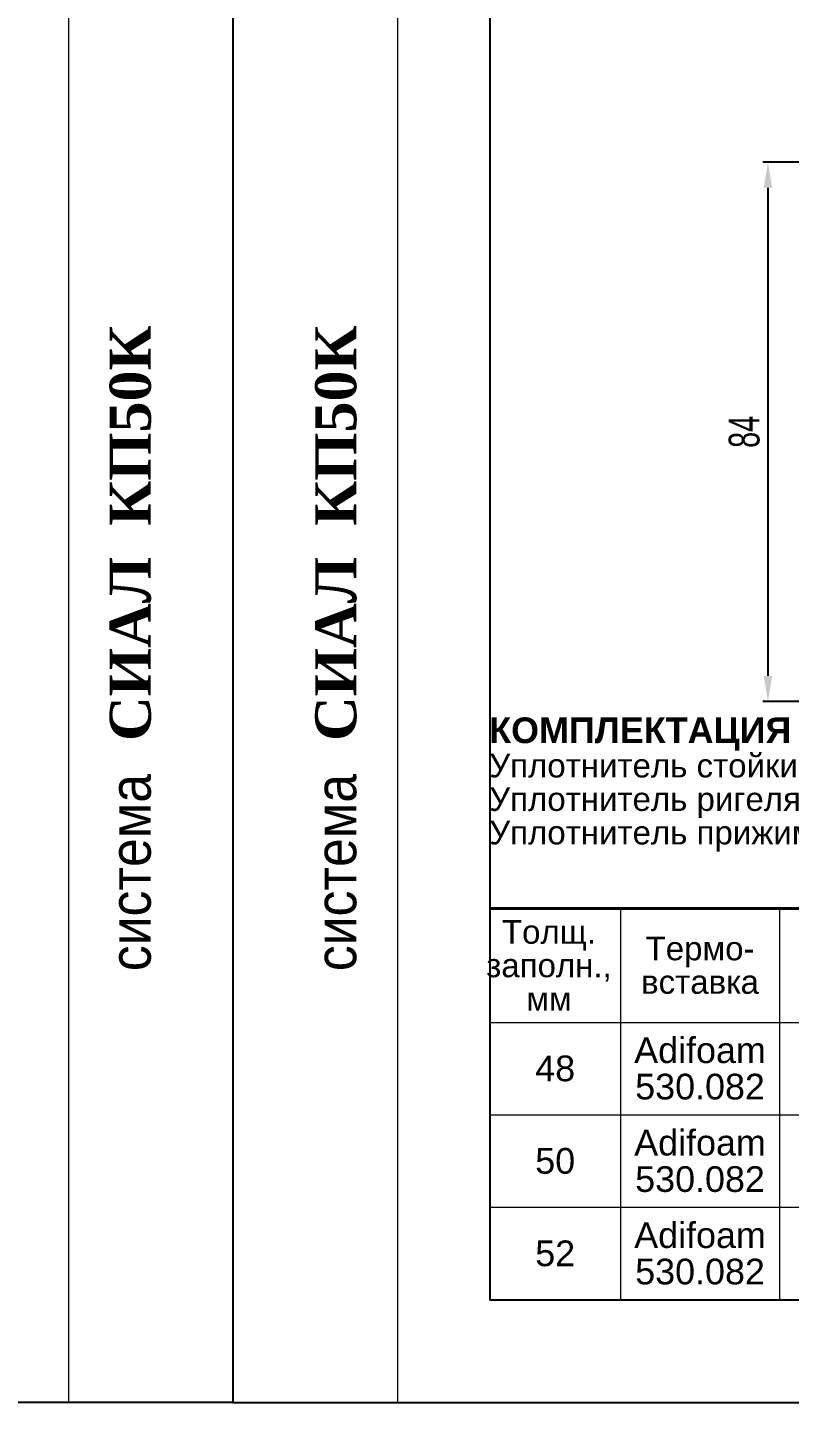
# Model space of a CAD drawing. Extents: x -37 to 8820, y -336 to 478.
# Drawn here: x 3550 to 3624.2, y 0 to 133.8 of the extents above; entities that cross this region are included whole.
import ezdxf
from ezdxf.enums import TextEntityAlignment as Align

# ---------------------------------------------------------------- set-up
doc = ezdxf.new("R2010")
doc.units = 0
doc.header["$LTSCALE"] = 5
doc.layers.get('DEFPOINTS').update_dxf_attribs({"linetype": 'CONTINUOUS'})
for name, color, linetype, lineweight in [('Dimentions', 5, 'CONTINUOUS', 15), ('Герлен', 7, 'CONTINUOUS', 60), ('Рамки', 1, 'CONTINUOUS', 15), ('Текстовый', 7, 'CONTINUOUS', 9)]:
    doc.layers.add(name, color=color, linetype=linetype, lineweight=lineweight)
doc.layers.add('Скрытые', color=14, linetype='CONTINUOUS', plot=False)
doc.styles.add('3', font='RUSS.SHX', dxfattribs={"width": 0.7, "height": 3})
doc.styles.add('Каталожный', font='arial.ttf', dxfattribs={"height": 2.5})
doc.styles.add('Фирм', font='arial.ttf', dxfattribs={"height": 3.5})
doc.styles.add('Фирм5', font='timesbd.ttf', dxfattribs={"height": 4})
doc.dimstyles.new('MX1_6', dxfattribs={"dimtxt": 3, "dimasz": 2.5, "dimexe": 0.5, "dimexo": 0, "dimgap": 0.8, "dimtad": 1, "dimlfac": 1.6, "dimdsep": 46, "dimtxsty": '3', "dimcen": 0, "dimclrd": 256, "dimclre": 256, "dimclrt": 256, "dimaunit": 1, "dimadec": 0, "dimazin": 0, "dimtfac": 1, "dimtmove": 0, "dimatfit": 1, "dimfxl": 1, "dimtvp": 1, "dimtolj": 1, "dimtzin": 0, "dimarcsym": 0})

# ---------------------------------------------------------------- blocks, each defined once
blk = doc.blocks.new('*D1407')
at = {"layer": 'DEFPOINTS', "color": 0, "linetype": 'Continuous', "transparency": 16777216}
for p in [(3634.88, 120.72), (3622.06, 68.22), (3645.28, 68.22)]:
    blk.add_point(p, dxfattribs=at)
at = {"layer": 'Dimentions', "linetype": 'Continuous', "lineweight": -2, "transparency": 16777216}
for p, q in [((3634.88, 120.72), (3621.56, 120.72)), ((3622.06, 118.22), (3622.06, 70.72)), ((3645.28, 68.22), (3621.56, 68.22))]:
    blk.add_line(p, q, dxfattribs=at)
at = {"layer": 'Dimentions', "linetype": 'Continuous', "transparency": 16777216}
for points in [[(3621.65, 118.22), (3622.48, 118.22), (3622.06, 120.72)], [(3621.65, 70.72), (3622.48, 70.72), (3622.06, 68.22)]]:
    blk.add_solid(points, dxfattribs=at)
at = {"layer": 'Dimentions', "linetype": 'Continuous', "transparency": 16777216, "insert": (3619.76, 94.47), "char_height": 3, "attachment_point": 5, "rotation": 90, "style": '3'}
blk.add_mtext('\\A1;84', dxfattribs=at)

msp = doc.modelspace()

# ---------------------------------------------------------------- linework, layer by layer
at = {"layer": 'Dimentions', "linetype": 'Continuous'}
for p, q in [((3554, 297), (3554, 0)), ((3586, 297), (3586, 0))]:
    msp.add_line(p, q, dxfattribs=at)
at = {"layer": 'Герлен', "lineweight": 40}
msp.add_line((3595, 48.0868), (3760, 48.0868), dxfattribs=at)
at = {"layer": 'Рамки'}
for p, q in [((3607.7124, 48.0868), (3607.7124, 10)), ((3623.1924, 48.0868), (3623.1924, 10)), ((3595, 37), (3760, 37)), ((3595, 28), (3760, 28)), ((3595, 19), (3760, 19)), ((3595, 10), (3760, 10))]:
    msp.add_line(p, q, dxfattribs=at)
at = {"layer": 'Скрытые', "linetype": 'Continuous'}
for points in [[(3360, 297), (3570, 297), (3570, 0), (3360, 0)], [(3780, 297), (3570, 297), (3570, 0), (3780, 0)], [(3760, 10), (3760, 287), (3595, 287), (3595, 10)]]:
    msp.add_lwpolyline(points, close=True, dxfattribs=at)

# ---------------------------------------------------------------- texts
at = {"layer": 'Текстовый', "style": 'Фирм5'}
for p in [(3562, 64.3724), (3582, 64.3724)]:
    msp.add_text('СИАЛ  КП50К', height=4, rotation=90, dxfattribs=at).set_placement(p)
at = {"layer": 'Текстовый', "style": 'Фирм', "width": 0.9}
for p in [(3562, 51.5762), (3582, 51.5762)]:
    msp.add_text(' система ', height=4, rotation=90, dxfattribs=at).set_placement(p, align=Align.CENTER)
at = {"layer": 'Текстовый', "linetype": 'Continuous', "line_spacing_factor": 0.85, "style": 'Каталожный'}
for s, insert, char_height, width, attachment_point in [('\\P\\pxql;{\\fArial|b1|i0|c204|p34;КОМПЛЕКТАЦИЯ\\P\\pi-2,l2,r-2.0333,se1.0833,t4;\\fArial|b0|i0|c204|p34;\\H0.92x;Уплотнитель стойки - ТПУ-6002\\PУплотнитель ригеля - ТПУ-6001\\PУплотнитель прижима - ТПУ-007ММ}', (3594.934, 70.2198), 2.5, 66.020014, 1), ('Толщ.\\Pзаполн.,\\Pмм', (3600.7528, 42.5434), 2.3, 27.25, 5), ('Термо-\\Pвставка', (3615.4524, 42.5434), 2.3, 15.479985, 5), ('Adifoam 530.082 ', (3615.4524, 32.5), 2.5, 15.479985, 5), ('48', (3601.3562, 32.5), 2.5, 12.712441, 5), ('Adifoam 530.082 ', (3615.4524, 23.5), 2.5, 15.479985, 5), ('50', (3601.3562, 23.5), 2.5, 12.712441, 5), ('Adifoam 530.082 ', (3615.4524, 14.5), 2.5, 15.479985, 5), ('52', (3601.3562, 14.5), 2.5, 12.712441, 5)]:
    msp.add_mtext(s, dxfattribs=dict(at, insert=insert, char_height=char_height, width=width, attachment_point=attachment_point))

# ---------------------------------------------------------------- dimensions: what is measured, and where the dimension line sits
at = {"layer": 'Dimentions', "linetype": 'Continuous'}
dim = msp.add_linear_dim(base=(3622.0624, 68.2182), p1=(3634.8788, 120.7154), p2=(3645.2845, 68.2182), angle=90, dimstyle='MX1_6', dxfattribs=at)
dim.commit()
dim.dimension.update_dxf_attribs({"geometry": '*D1407', "text_midpoint": (3619.7624, 94.4668)})

doc.saveas('drawing.dxf')
